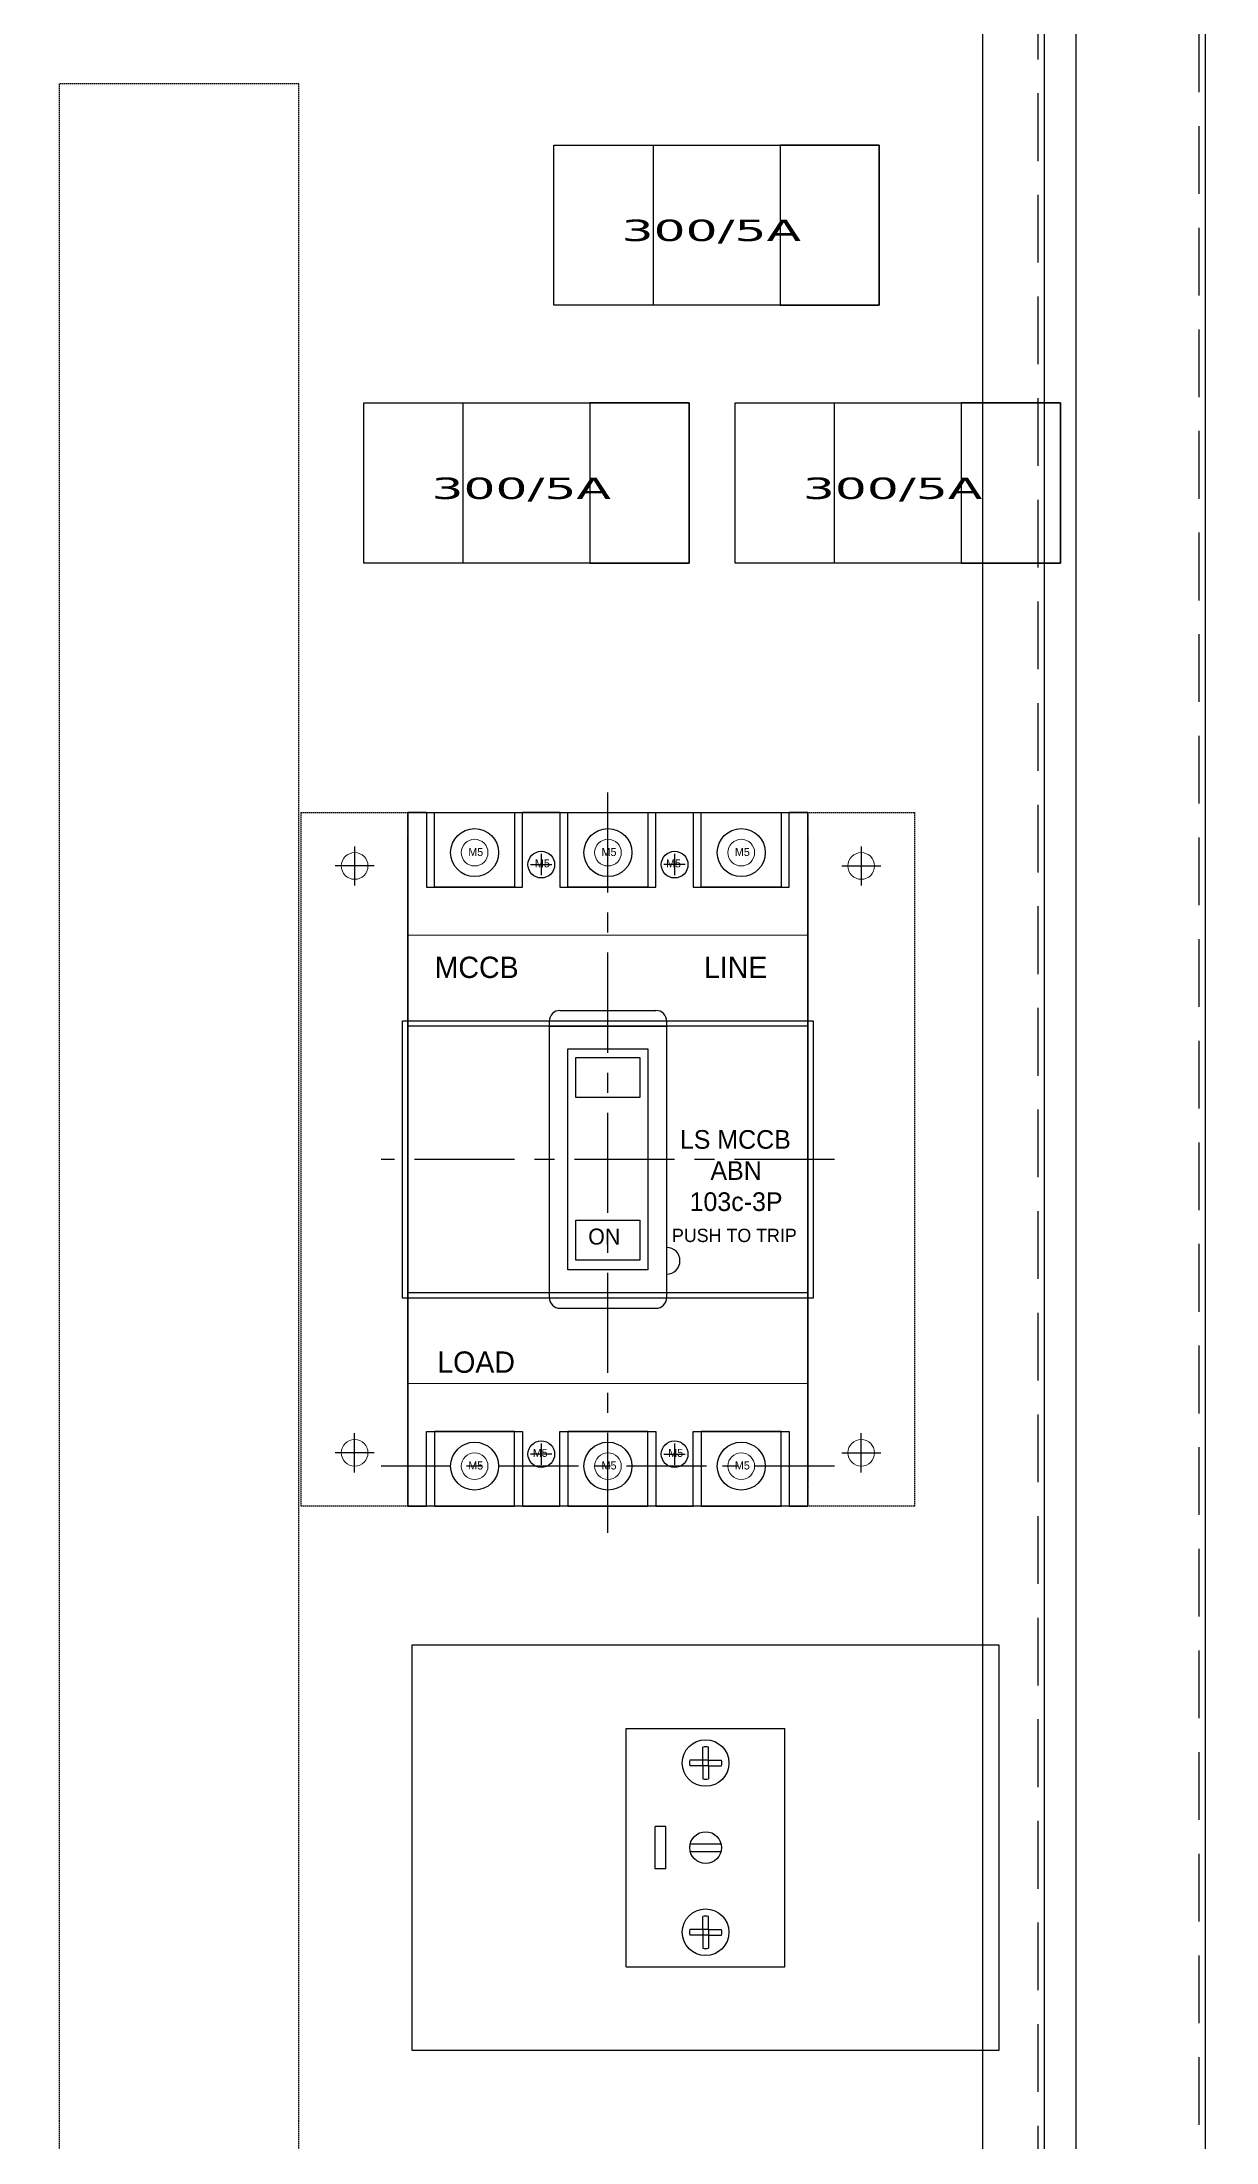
# Model space of a CAD drawing. Header units: millimetres. Extents: x 0 to 4227, y 0 to 2989.
# Drawn here: x 2951.5 to 3171.6, y 1269.4 to 1663 of the extents above; entities that cross this region are included whole.
import ezdxf

# ---------------------------------------------------------------- set-up
doc = ezdxf.new("R2010")
doc.units = ezdxf.units.MM
for name, pattern in [('CENTER', [2, 1.25, -0.25, 0.25, -0.25]), ('DASHED', [0.75, 0.5, -0.25]), ('HIDDENX2', [19.05, 12.7, -6.35])]:
    doc.linetypes.add(name, pattern=pattern)
for name, color, linetype in [('ce', 4, 'CENTER'), ('MCCB', 3, 'Continuous'), ('THIET BI', 2, 'Continuous')]:
    doc.layers.add(name, color=color, linetype=linetype)
doc.layers.add('E_Electrical Equipment', color=35, linetype='Continuous', lineweight=5)
doc.styles.add('1', font='tahoma.ttf', dxfattribs={"width": 2, "height": 10})

# ---------------------------------------------------------------- blocks, each defined once
blk = doc.blocks.new('CB LS 30AF 3P')
at = {"lineweight": 30}
blk.add_line((46.5, 0), (53.5, 0), dxfattribs=at)
at = {"color": 4}
for p, q in [((25, -7.75), (25, -11.75)), ((50, -7.75), (50, -11.75)), ((23, -9.75), (27, -9.75)), ((52, -9.75), (48, -9.75)), ((27, -120.25), (23, -120.25)), ((25, -118.25), (25, -122.25)), ((48, -120.25), (52, -120.25)), ((50, -118.25), (50, -122.25))]:
    blk.add_line(p, q, dxfattribs=at)
for p, q in [((26.5, -39.09), (26.5, -90.91)), ((28.5, -37.09), (46.5, -37.09)), ((48.5, -39.09), (48.5, -90.91)), ((75, -40), (0, -40)), ((26.5, -40), (48.5, -40)), ((30, -44.29), (45, -44.29)), ((30, -85.71), (30, -44.29)), ((31.5, -45.91), (43.5, -45.91)), ((31.5, -53.41), (31.5, -45.91)), ((43.5, -45.91), (43.5, -53.41)), ((45, -44.29), (45, -85.71)), ((43.5, -53.41), (31.5, -53.41)), ((31.5, -76.41), (43.5, -76.41)), ((31.5, -83.91), (31.5, -76.41)), ((43.5, -76.41), (43.5, -83.91)), ((45, -85.71), (30, -85.71)), ((43.5, -83.91), (31.5, -83.91)), ((75, -90), (0, -90)), ((28.5, -92.91), (46.5, -92.91))]:
    blk.add_line(p, q)
at = {"lineweight": 30}
for points in [[(3.5, 0), (0, 0), (0, -130), (3.5, -130)], [(3.5, 0), (3.5, -14), (21.5, -14), (21.5, 0)], [(28.5, 0), (21.5, 0)], [(28.5, 0), (28.5, -14), (46.5, -14), (46.5, 0)], [(53.5, 0), (53.5, -14), (71.5, -14), (71.5, 0)], [(71.5, -130), (75, -130), (75, 0), (71.5, 0)], [(3.5, -130), (3.5, -116), (21.5, -116), (21.5, -130)], [(28.5, -130), (28.5, -116), (46.5, -116), (46.5, -130)], [(53.5, -130), (53.5, -116), (71.5, -116), (71.5, -130)], [(21.5, -130), (28.5, -130)], [(46.5, -130), (53.5, -130)]]:
    blk.add_lwpolyline(points, dxfattribs=at)
for centre, radius, start, end in [((28.5, -39.09), 2, 90, 180), ((46.5, -39.09), 2, 0, 90), ((48.5, -84), 2.5, 270, 90), ((28.5, -90.91), 2, 180, 270), ((46.5, -90.91), 2, 270, 0)]:
    blk.add_arc(centre, radius, start, end)
at = {"layer": 'E_Electrical Equipment', "color": 0}
for p, q in [((21.5, 0), (28.5, 0)), ((75, -23), (0, -23)), ((75, -107), (0, -107)), ((21.5, -130), (28.5, -130)), ((46.5, -130), (53.5, -130))]:
    blk.add_line(p, q, dxfattribs=at)
for centre in [(12.5, -7.5), (37.5, -7.5), (62.5, -7.5), (12.5, -122.5), (37.5, -122.5), (62.5, -122.5)]:
    blk.add_circle(centre, 2.5, dxfattribs=at)
blk.add_text('ON', height=3).set_placement((33.8, -80.97))
at = {"color": 3, "char_height": 1.5, "attachment_point": 1}
for insert in [(11.31, -6.63), (36.31, -6.63), (61.31, -6.63), (11.31, -121.63), (36.31, -121.63), (61.31, -121.63)]:
    blk.add_mtext_dynamic_manual_height_columns('{\\C7;M5}', width=4.3385, gutter_width=1, heights=[0], dxfattribs=dict(at, insert=insert))
at = {"color": 1, "char_height": 1.5}
for insert, attachment_point in [((23.81, -8.76), 1), ((51.19, -8.76), 3), ((26.19, -119.26), 3), ((48.81, -119.26), 1)]:
    blk.add_mtext_dynamic_manual_height_columns('M5', width=4.3385, gutter_width=1, heights=[0], dxfattribs=dict(at, insert=insert, attachment_point=attachment_point))
at = {"attachment_point": 1}
for s, width, insert, char_height in [('MCCB', 14.0775, (5, -27), 4), ('LINE', 14.0775, (55.5, -27), 4), ('PUSH TO TRIP', 37.6575, (49.5, -78), 2.5), ('LOAD', 14.0775, (5.5, -101), 4)]:
    blk.add_mtext_dynamic_manual_height_columns(s, width=width, gutter_width=1, heights=[0], dxfattribs=dict(at, insert=insert, char_height=char_height))
blk = doc.blocks.new('LS 100AF 3P')
at = {"color": 1}
for points in [[(5, 0), (20, 0), (20, -14), (5, -14)], [(5, -130), (20, -130), (20, -116), (5, -116)]]:
    blk.add_lwpolyline(points, close=True, dxfattribs=at)
at = {"color": 2}
for points in [[(30, 0), (45, 0), (45, -14), (30, -14)], [(30, -130), (45, -130), (45, -116), (30, -116)]]:
    blk.add_lwpolyline(points, close=True, dxfattribs=at)
at = {"color": 5}
for points in [[(55, 0), (70, 0), (70, -14), (55, -14)], [(55, -130), (70, -130), (70, -116), (55, -116)]]:
    blk.add_lwpolyline(points, close=True, dxfattribs=at)
at = {"color": 1}
for centre in [(12.5, -7.5), (12.5, -122.5)]:
    blk.add_circle(centre, 4.5, dxfattribs=at)
at = {"color": 2}
for centre in [(37.5, -7.5), (37.5, -122.5)]:
    blk.add_circle(centre, 4.5, dxfattribs=at)
at = {"color": 5}
for centre in [(62.5, -7.5), (62.5, -122.5)]:
    blk.add_circle(centre, 4.5, dxfattribs=at)
at = {"color": 4}
for centre in [(25, -9.75), (50, -9.75), (25, -120.25), (50, -120.25)]:
    blk.add_circle(centre, 2.5, dxfattribs=at)
blk.add_blockref('CB LS 30AF 3P', (0, 0))
at = {"insert": (42.7, -59.51), "char_height": 3.5, "attachment_point": 1}
blk.add_mtext_dynamic_manual_height_columns('\\pi8.28487;{\\C1;LS MCCB\\P\\pi14.01713;ABN\\P\\pi10.11007;103c-3P}', width=37.6867, gutter_width=1, heights=[0], dxfattribs=at)

msp = doc.modelspace()

# ---------------------------------------------------------------- linework, layer by layer
at = {"color": 6, "linetype": 'Continuous', "ltscale": 0.5}
for p, q in [((3010.1, 1512.26), (3010.1, 1504.92)), ((3105.1, 1512.26), (3105.1, 1504.92)), ((3013.78, 1508.59), (3006.43, 1508.59)), ((3101.43, 1508.59), (3108.78, 1508.59)), ((3010.1, 1394.92), (3010.1, 1402.26)), ((3105.1, 1394.92), (3105.1, 1402.26)), ((3013.78, 1398.59), (3006.43, 1398.59)), ((3101.43, 1398.59), (3108.78, 1398.59))]:
    msp.add_line(p, q, dxfattribs=at)
for p, q in [((3061.04, 1302.26), (3061.04, 1346.89)), ((3061.04, 1346.89), (3090.79, 1346.89)), ((3090.79, 1302.26), (3090.79, 1346.89)), ((3066.47, 1320.61), (3066.47, 1328.54)), ((3068.46, 1328.54), (3066.47, 1328.54)), ((3068.46, 1320.61), (3068.46, 1328.54)), ((3073.03, 1325.32), (3078.79, 1325.32)), ((3073.03, 1323.83), (3078.79, 1323.83)), ((3068.46, 1320.61), (3066.47, 1320.61)), ((3061.04, 1302.26), (3090.79, 1302.26))]:
    msp.add_line(p, q)
at = {"color": 0, "linetype": 'Continuous'}
for p, q in [((3075.37, 1340.98), (3075.37, 1343.42)), ((3076.45, 1340.98), (3076.45, 1343.42)), ((3075.37, 1340.98), (3072.93, 1340.98)), ((3075.37, 1339.9), (3072.93, 1339.9)), ((3076.45, 1340.98), (3075.37, 1340.98)), ((3075.37, 1339.9), (3075.37, 1340.98)), ((3076.45, 1339.9), (3075.37, 1339.9)), ((3075.37, 1339.9), (3075.37, 1337.46)), ((3076.45, 1340.98), (3078.89, 1340.98)), ((3076.45, 1339.9), (3076.45, 1340.98)), ((3076.45, 1339.9), (3078.89, 1339.9)), ((3076.45, 1339.9), (3076.45, 1337.46)), ((3075.37, 1309.25), (3075.37, 1311.69)), ((3076.45, 1309.25), (3076.45, 1311.69)), ((3075.37, 1309.25), (3072.93, 1309.25)), ((3075.37, 1308.17), (3072.93, 1308.17)), ((3075.37, 1309.25), (3075.37, 1308.17)), ((3076.45, 1309.25), (3075.37, 1309.25)), ((3075.37, 1308.17), (3075.37, 1305.73)), ((3076.45, 1308.17), (3075.37, 1308.17)), ((3076.45, 1309.25), (3078.89, 1309.25)), ((3076.45, 1309.25), (3076.45, 1308.17)), ((3076.45, 1308.17), (3078.89, 1308.17)), ((3076.45, 1308.17), (3076.45, 1305.73))]:
    msp.add_line(p, q, dxfattribs=at)
at = {"ltscale": 3}
msp.add_lwpolyline([(3145.42, 1717.78), (3197.82, 1717.78), (3197.82, 982.58), (3145.42, 982.58)], close=True, dxfattribs=at)
at = {"color": 6}
msp.add_lwpolyline([(2710.02, 1711.78), (3139.42, 1711.78), (3139.42, 988.58), (2710.02, 988.58)], close=True, dxfattribs=at)
at = {"color": 6, "linetype": 'HIDDENX2'}
msp.add_lwpolyline([(2711.22, 1710.58), (3138.22, 1710.58), (3138.22, 989.78), (2711.22, 989.78)], close=True, dxfattribs=at)
at = {"color": 3, "ltscale": 3}
msp.add_lwpolyline([(3127.92, 1691.58), (2730.22, 1691.58), (2730.22, 1008.78), (3127.92, 1008.78)], close=True, dxfattribs=at)
at = {"color": 1}
msp.add_lwpolyline([(2715.22, 1686.58), (3169.62, 1686.58), (3169.62, 1013.78), (2715.22, 1013.78)], close=True, dxfattribs=at)
at = {"color": 1, "linetype": 'HIDDENX2'}
msp.add_lwpolyline([(2716.42, 1685.38), (3168.42, 1685.38), (3168.42, 1014.98), (2716.42, 1014.98)], close=True, dxfattribs=at)
at = {"color": 7, "linetype": 'Continuous', "ltscale": 0.5}
msp.add_lwpolyline([(3130.91, 1286.58), (3020.91, 1286.58), (3020.91, 1362.58), (3130.91, 1362.58)], close=True, dxfattribs=at)
at = {"color": 2, "lineweight": 13}
for centre in [(3010.1, 1508.59), (3105.1, 1508.59), (3010.1, 1398.59), (3105.1, 1398.59)]:
    msp.add_circle(centre, 2.5, dxfattribs=at)
at = {"color": 0, "linetype": 'Continuous'}
for centre in [(3075.91, 1340.44), (3075.91, 1308.71)]:
    msp.add_circle(centre, 4.37, dxfattribs=at)
msp.add_circle((3075.91, 1324.58), 2.98)
for centre, start, end in [((3075.91, 1340.44), 79.7597, 100.2403), ((3075.91, 1340.44), 169.7597, 190.2403), ((3075.91, 1340.44), 349.7597, 10.2403), ((3075.91, 1340.44), 259.7597, 280.2403), ((3075.91, 1308.71), 79.7597, 100.2403), ((3075.91, 1308.71), 169.7597, 190.2403), ((3075.91, 1308.71), 349.7597, 10.2403), ((3075.91, 1308.71), 259.7597, 280.2403)]:
    msp.add_arc(centre, 3.03, start, end, dxfattribs=at)
at = {"layer": 'ce', "ltscale": 15}
for p, q in [((3057.6, 1383.59), (3057.6, 1523.59)), ((3100.1, 1453.59), (3015.1, 1453.59))]:
    msp.add_line(p, q, dxfattribs=at)
at = {"layer": 'ce', "ltscale": 12}
msp.add_line((3100.1, 1396.09), (3015.1, 1396.09), dxfattribs=at)
at = {"layer": 'MCCB', "color": 3}
for p, q in [((3020.1, 1412.09), (3020.1, 1514.09)), ((3095.1, 1514.09), (3095.1, 1393.09)), ((3095.1, 1428.59), (3020.1, 1428.59))]:
    msp.add_line(p, q, dxfattribs=at)
at = {"layer": 'THIET BI', "color": 4, "linetype": 'DASHED', "ltscale": 0.5}
for points in [[(2954.66, 1045.21), (2999.66, 1045.21), (2999.66, 1655.21), (2954.66, 1655.21)], [(3000.1, 1518.59), (3115.1, 1518.59), (3115.1, 1388.59), (3000.1, 1388.59)], [(3020.1, 1518.59), (3095.1, 1518.59), (3095.1, 1388.59), (3020.1, 1388.59)]]:
    msp.add_lwpolyline(points, close=True, dxfattribs=at)
at = {"layer": 'THIET BI', "color": 7, "linetype": 'Continuous', "ltscale": 0.5}
for points in [[(3047.46, 1643.73), (3108.46, 1643.73), (3108.46, 1613.73), (3047.46, 1613.73)], [(3047.46, 1643.73), (3066.05, 1643.73), (3066.05, 1613.73), (3047.46, 1613.73)], [(3108.46, 1643.73), (3089.87, 1643.73), (3089.87, 1613.73), (3108.46, 1613.73)], [(3011.81, 1595.38), (3072.81, 1595.38), (3072.81, 1565.38), (3011.81, 1565.38)], [(3011.81, 1595.38), (3030.4, 1595.38), (3030.4, 1565.38), (3011.81, 1565.38)], [(3072.81, 1595.38), (3054.22, 1595.38), (3054.22, 1565.38), (3072.81, 1565.38)], [(3081.45, 1595.38), (3142.45, 1595.38), (3142.45, 1565.38), (3081.45, 1565.38)], [(3081.45, 1595.38), (3100.04, 1595.38), (3100.04, 1565.38), (3081.45, 1565.38)], [(3142.45, 1595.38), (3123.86, 1595.38), (3123.86, 1565.38), (3142.45, 1565.38)]]:
    msp.add_lwpolyline(points, close=True, dxfattribs=at)
at = {"layer": 'THIET BI', "color": 1, "linetype": 'Continuous', "ltscale": 0.5}
msp.add_lwpolyline([(3019.1, 1427.59), (3019.1, 1479.59), (3096.1, 1479.59), (3096.1, 1427.59)], close=True, dxfattribs=at)

# ---------------------------------------------------------------- block references
msp.add_blockref('LS 100AF 3P', (3020.1, 1518.59))

# ---------------------------------------------------------------- texts
at = {"layer": 'THIET BI', "color": 7, "linetype": 'Continuous', "ltscale": 0.5, "style": '1', "width": 2}
for p in [(3060.15, 1625.74), (3024.5, 1577.39), (3094.14, 1577.39)]:
    msp.add_text('300/5A', height=4, dxfattribs=at).set_placement(p)

doc.saveas('drawing.dxf')
